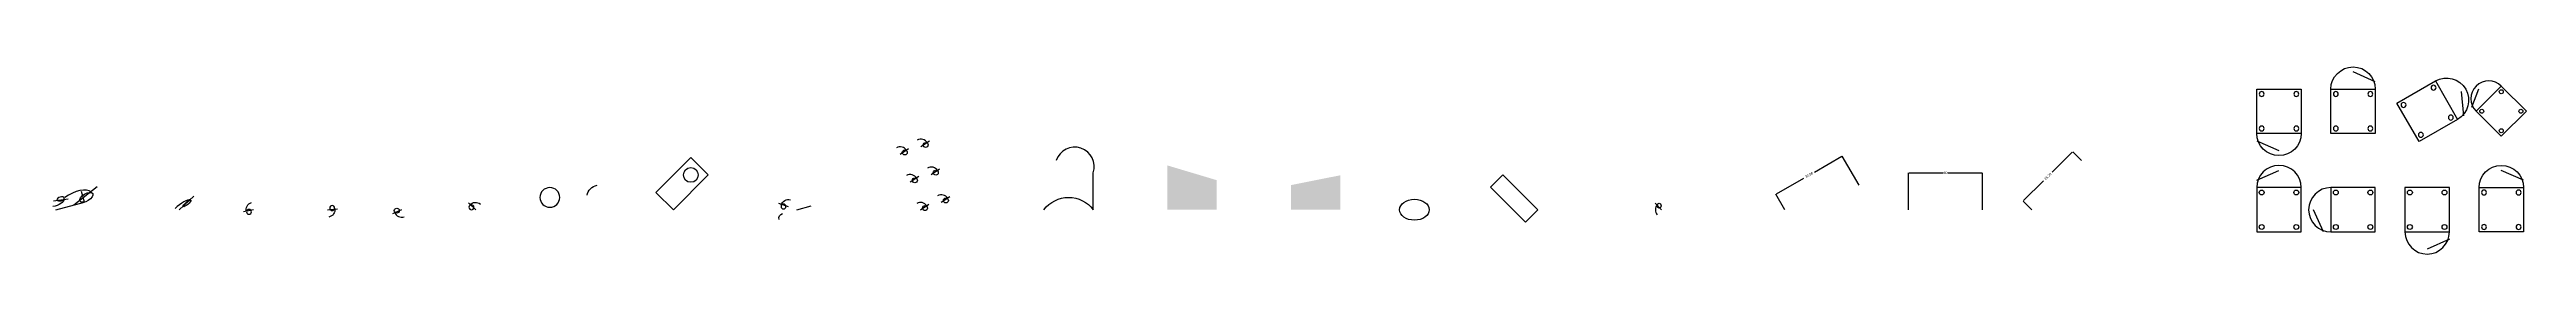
# Model space of a CAD drawing. Header units: millimetres. Extents: x 97 to 1100, y -18 to 58.
import ezdxf

# ---------------------------------------------------------------- set-up
doc = ezdxf.new("R2010")
doc.units = ezdxf.units.MM
for name, color, linetype in [('CASE_BASEPT', 7, 'Continuous'), ('CASE_CHAIRS', 7, 'Continuous'), ('CASE_DIMLFAC', 7, 'Continuous'), ('CASE_DIMROT', 7, 'Continuous'), ('CASE_DIMUCS', 7, 'Continuous'), ('CASE_FLIPARC', 7, 'Continuous'), ('CASE_FLIPCIRC', 7, 'Continuous'), ('CASE_FLIPHATCH', 7, 'Continuous'), ('CASE_FLIPINS', 7, 'Continuous'), ('CASE_FLIPNEST', 7, 'Continuous'), ('CASE_FLIPPOLY', 7, 'Continuous'), ('CASE_FLIPSOLID', 7, 'Continuous'), ('CASE_MINSERT', 7, 'Continuous'), ('CASE_NEGX', 7, 'Continuous'), ('CASE_NEGXY', 7, 'Continuous'), ('CASE_NEGY', 7, 'Continuous'), ('CASE_NESTED', 7, 'Continuous'), ('CASE_NONUNI', 7, 'Continuous'), ('CASE_TILTCIRC', 7, 'Continuous'), ('CASE_TILTINS', 7, 'Continuous'), ('CASE_TILTPOLY', 7, 'Continuous')]:
    doc.layers.add(name, color=color, linetype=linetype)
doc.styles.add('OpenSansCondensed-Light', font='OpenSansCondensed-Light.ttf')
doc.dimstyles.get("Standard").update_dxf_attribs({"dimtxt": 2.5, "dimasz": 2.5, "dimexe": 1.25, "dimexo": 0.625, "dimtad": 1, "dimtxsty": 'Standard', "dimcen": 2.5, "dimazin": 3, "dimtfac": 1, "dimtmove": 0, "dimatfit": 3, "dimarcsym": 0})

# ---------------------------------------------------------------- blocks, each defined once
blk = doc.blocks.new('INNER')
blk.add_line((0, 0), (4, 1))
blk.add_circle((2, 0), 1)
blk.add_arc((0, 0), 3, 10, 100)
blk = doc.blocks.new('OUTER')
blk.add_lwpolyline([(0, 0), (8, 0), (8, 6)])
at = {"xscale": 2, "yscale": 2, "rotation": 30}
blk.add_blockref('INNER', (5, 0), dxfattribs=at)
at = {"yscale": -1}
blk.add_blockref('INNER', (0, 5), dxfattribs=at)
blk = doc.blocks.new('BASED', base_point=(10, 10))
blk.add_lwpolyline([(10, 10), (30, 10), (30, 20), (10, 20)], close=True)
blk.add_circle((25, 15), 3)
blk = doc.blocks.new('FLIPNEST')
blk.add_line((0, 0), (6, 0))
at = {"extrusion": (0, 0, -1)}
blk.add_arc((6, -2), 2, 0, 90, dxfattribs=at)
at = {"extrusion": (0, 0, -1), "rotation": 20}
blk.add_blockref('INNER', (3, 2), dxfattribs=at)
blk = doc.blocks.new('_CLOSEDFILLED')
at = {"color": 0, "linetype": 'ByBlock'}
blk.add_solid([(-1, 0.2), (0, 0), (-1, -0.2)], dxfattribs=at)
blk = doc.blocks.new('*D8')
for p, q in [((811.9, 15.3), (823, 21.7)), ((830, 10), (823.2, 21.8)), ((796.6, 6.5), (807.6, 12.8)), ((800, 0), (796.3, 6.3))]:
    blk.add_line(p, q)
at = {"layer": 'Defpoints'}
for p in [(796.3, 6.3), (800, 0), (830, 10)]:
    blk.add_point(p, dxfattribs=at)
at = {"layer": 'CASE_DIMROT', "xscale": 0.25, "yscale": 0.25}
for p, rotation in [((823.2, 21.8), 30), ((796.3, 6.3), 210)]:
    blk.add_blockref('_CLOSEDFILLED', p, dxfattribs=dict(at, rotation=rotation))
at = {"layer": 'CASE_DIMROT', "insert": (809.8, 14.1), "char_height": 1, "attachment_point": 5, "rotation": 30, "style": 'OpenSansCondensed-Light'}
blk.add_mtext('30,98', dxfattribs=at)
blk = doc.blocks.new('*D9')
for p, q in [((850, 0), (850, 15)), ((850.25, 15), (864, 15)), ((866, 15), (879.75, 15)), ((880, 0), (880, 15))]:
    blk.add_line(p, q)
at = {"layer": 'Defpoints'}
for p in [(850, 15), (850, 0), (880, 0)]:
    blk.add_point(p, dxfattribs=at)
at = {"layer": 'CASE_DIMLFAC', "xscale": 0.25, "yscale": 0.25, "rotation": 180}
blk.add_blockref('_CLOSEDFILLED', (850, 15), dxfattribs=at)
at = {"layer": 'CASE_DIMLFAC', "xscale": 0.25, "yscale": 0.25}
blk.add_blockref('_CLOSEDFILLED', (880, 15), dxfattribs=at)
at = {"layer": 'CASE_DIMLFAC', "insert": (865, 15), "char_height": 1, "attachment_point": 5, "style": 'OpenSansCondensed-Light'}
blk.add_mtext('60', dxfattribs=at)
blk = doc.blocks.new('*D10')
for p, q in [((908.2, 15.3), (916.3, 23.4)), ((920, 20), (916.5, 23.5)), ((896.6, 3.7), (904.7, 11.8)), ((900, 0), (896.5, 3.5))]:
    blk.add_line(p, q)
at = {"layer": 'Defpoints'}
for p in [(920, 20), (896.5, 3.5), (900, 0)]:
    blk.add_point(p, dxfattribs=at)
at = {"layer": 'CASE_DIMUCS', "xscale": 0.25, "yscale": 0.25}
for p, rotation in [((916.5, 23.5), 45), ((896.5, 3.5), 225)]:
    blk.add_blockref('_CLOSEDFILLED', p, dxfattribs=dict(at, rotation=rotation))
at = {"layer": 'CASE_DIMUCS', "insert": (906.5, 13.5), "char_height": 1, "attachment_point": 5, "rotation": 45, "style": 'OpenSansCondensed-Light'}
blk.add_mtext('28,28', dxfattribs=at)
blk = doc.blocks.new('CHAIR')
blk.add_line((-9, 12), (0, 16))
blk.add_lwpolyline([(-9, -9), (9, -9), (9, 9), (-9, 9)], close=True)
for centre in [(-7, 7), (7, 7), (-7, -7), (7, -7)]:
    blk.add_circle(centre, 1)
blk.add_arc((0, 9), 9, 0, 180)

msp = doc.modelspace()

# ---------------------------------------------------------------- hatches: boundary and pattern name
at = {"layer": 'CASE_FLIPHATCH', "extrusion": (0, 0, -1)}
msp.add_hatch(color=3, dxfattribs=at).paths.add_polyline_path([(-550, 0), (-570, 0), (-570, 12), (-550, 18)])

# ---------------------------------------------------------------- linework, layer by layer
at = {"layer": 'CASE_FLIPARC', "extrusion": (0, 0, -1)}
msp.add_arc((-320, 5), 5, 10, 80, dxfattribs=at)
at = {"layer": 'CASE_FLIPCIRC', "extrusion": (0, 0, -1)}
msp.add_circle((-300, 5), 4, dxfattribs=at)
at = {"layer": 'CASE_FLIPPOLY', "extrusion": (0, 0, -1)}
msp.add_lwpolyline([(-500, 0, 0.5), (-520, 0), (-520, 15, -1), (-505, 20)], format="xyb", dxfattribs=at)
at = {"layer": 'CASE_FLIPSOLID', "extrusion": (0, 0, -1)}
msp.add_solid([(-600, 0), (-620, 0), (-600, 10), (-620, 14)], dxfattribs=at)
at = {"layer": 'CASE_TILTCIRC', "extrusion": (0, -0.707107, 0.707107)}
msp.add_circle((650, 0), 6, dxfattribs=at)
at = {"layer": 'CASE_TILTPOLY', "extrusion": (0.5, 0.5, 0.707107), "elevation": 350}
msp.add_lwpolyline([(-494.9747, -350), (-474.9747, -350), (-474.9747, -340), (-494.9747, -340)], close=True, dxfattribs=at)

# ---------------------------------------------------------------- block references
at = {"layer": 'CASE_BASEPT', "rotation": 45}
msp.add_blockref('BASED', (350, 0), dxfattribs=at)
at = {"layer": 'CASE_CHAIRS', "extrusion": (0, 0, -1)}
msp.add_blockref('CHAIR', (-1030, 40), dxfattribs=at)
at = {"layer": 'CASE_CHAIRS', "extrusion": (0, 0, -1), "rotation": 59.99999999999999}
msp.add_blockref('CHAIR', (-1060, 40), dxfattribs=at)
at = {"layer": 'CASE_CHAIRS', "xscale": 0.8, "yscale": 0.8, "rotation": 45}
msp.add_blockref('CHAIR', (1090, 40), dxfattribs=at)
at = {"layer": 'CASE_CHAIRS', "yscale": -1}
msp.add_blockref('CHAIR', (1000, 40), dxfattribs=at)
at = {"layer": 'CASE_CHAIRS'}
msp.add_blockref('CHAIR', (1000, 0), dxfattribs=at)
at = {"layer": 'CASE_CHAIRS', "xscale": -1}
msp.add_blockref('CHAIR', (1090, 0), dxfattribs=at)
at = {"layer": 'CASE_CHAIRS'}
for p, rotation in [((1030, 0), 90), ((1060, 0), 180)]:
    msp.add_blockref('CHAIR', p, dxfattribs=dict(at, rotation=rotation))
at = {"layer": 'CASE_FLIPINS', "extrusion": (0, 0, -1), "rotation": 30}
msp.add_blockref('INNER', (-270, 0), dxfattribs=at)
at = {"layer": 'CASE_FLIPNEST', "rotation": 15}
msp.add_blockref('FLIPNEST', (400, 0), dxfattribs=at)
at = {"layer": 'CASE_MINSERT', "rotation": 20, "row_count": 3, "column_count": 2, "row_spacing": 12, "column_spacing": 9}
msp.add_blockref('INNER', (450, 0), dxfattribs=at)
at = {"layer": 'CASE_NEGX', "xscale": -1, "rotation": 25}
msp.add_blockref('INNER', (180, 0), dxfattribs=at)
at = {"layer": 'CASE_NEGXY', "xscale": -1, "yscale": -1, "rotation": 10}
msp.add_blockref('INNER', (240, 0), dxfattribs=at)
at = {"layer": 'CASE_NEGY', "yscale": -1, "rotation": 20}
msp.add_blockref('INNER', (210, 0), dxfattribs=at)
at = {"layer": 'CASE_NESTED', "xscale": 1.5, "yscale": 0.75, "rotation": 15}
msp.add_blockref('OUTER', (100, 0), dxfattribs=at)
at = {"layer": 'CASE_NONUNI', "xscale": 2, "yscale": 0.5, "rotation": 40}
msp.add_blockref('INNER', (150, 0), dxfattribs=at)
at = {"layer": 'CASE_TILTINS', "extrusion": (0.6, 0, 0.8), "rotation": 35}
msp.add_blockref('INNER', (0, -600, 450), dxfattribs=at)

# ---------------------------------------------------------------- dimensions: what is measured, and where the dimension line sits
at = {"layer": 'CASE_DIMLFAC'}
dim = msp.add_linear_dim(base=(850, 15), p1=(850, 0), p2=(880, 0), dimstyle='Standard', override={"dimlfac": 2}, dxfattribs=at)
dim.commit()
dim.dimension.update_dxf_attribs({"geometry": '*D9', "text_midpoint": (865, 15)})
at = {"layer": 'CASE_DIMROT'}
dim = msp.add_linear_dim(base=(796.3397, 6.3397), p1=(800, 0), p2=(830, 10), angle=30, dimstyle='Standard', dxfattribs=at)
dim.commit()
dim.dimension.update_dxf_attribs({"geometry": '*D8', "text_midpoint": (809.7548, 14.0849)})
at = {"layer": 'CASE_DIMUCS'}
dim = msp.add_linear_dim(base=(896.4645, 3.5355), p1=(900, 0), p2=(920, 20), angle=45, dimstyle='Standard', dxfattribs=at)
dim.commit()
dim.dimension.update_dxf_attribs({"geometry": '*D10', "text_midpoint": (906.4645, 13.5355)})

doc.saveas('drawing.dxf')
